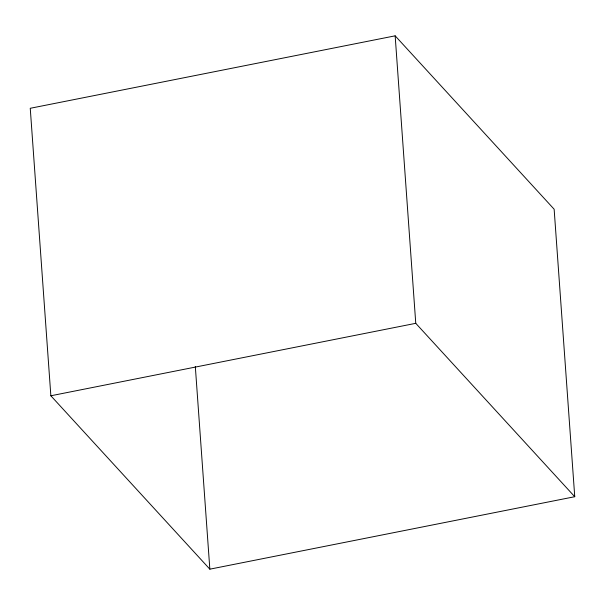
<?xml version="1.0" encoding="UTF-8"?>
<svg xmlns="http://www.w3.org/2000/svg" width="605" height="605" viewBox="0 0 605 605"><rect width="100%" height="100%" fill="white"/><g stroke="black" fill="none" stroke-linecap="round" stroke-linejoin="round"><path stroke-width="0.91" d="M395.156 35.831L30.25 108.287L50.858 395.776L209.844 569.169L574.75 496.713L554.142 209.224L395.156 35.831L415.764 323.32L574.75 496.713M50.858 395.776L415.764 323.32M195.317 366.517L209.844 569.169"/></g></svg>
